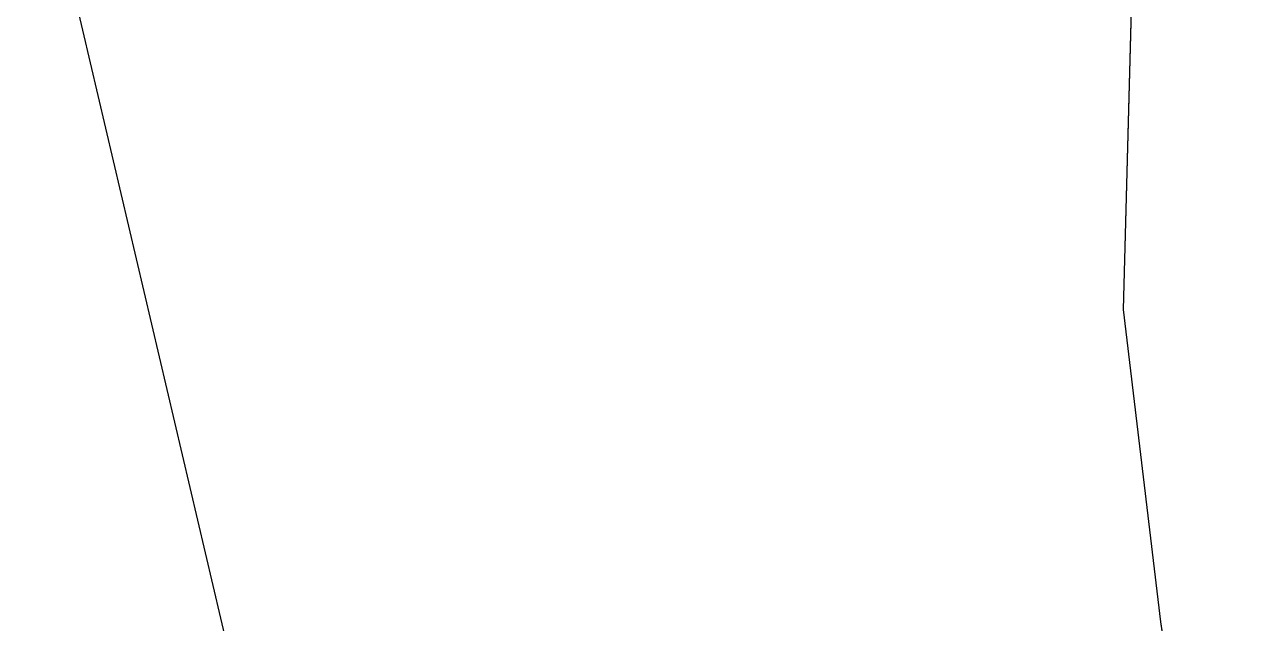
# Model space of a CAD drawing. Header units: millimetres. Extents: x 441061 to 442903, y 4515148 to 4515613.
# Drawn here: x 442317.42 to 442319.822, y 4515545.675 to 4515546.849 of the extents above; entities that cross this region are included whole.
import ezdxf

# ---------------------------------------------------------------- set-up
doc = ezdxf.new("R2010")
doc.units = ezdxf.units.MM
doc.linetypes.add('CONTINUA', pattern=[0])
doc.layers.add('01_piscinas', color=254, linetype='Continuous')

# ---------------------------------------------------------------- blocks, each defined once
blk = doc.blocks.new('A$C21391103')
at = {"layer": '01_piscinas'}
for p, q in [((190.065, 85.265), (190.309, 94.529)), ((173.247, 91.789), (178.065, 71.238)), ((190.648, 80.371), (190.065, 85.265)), ((191.27, 76.336), (190.648, 80.371))]:
    blk.add_line(p, q, dxfattribs=at)
blk.add_lwpolyline([(131.083, 49.607), (141.606, 55.414), (148.605, 59.287, -0.013397), (157.973, 64.262, -0.04126), (171.807, 69.634, -0.013987), (183.08, 72.375, -0.013983), (188.955, 73.24, -0.020078), (191.959, 73.475), (192.054, 73.493), (191.27, 76.336), (190.648, 80.371), (190.065, 85.265), (190.391, 97.621), (190.592, 111.697), (190.719, 117.761), (190.593, 117.776), (179.655, 118.382), (170.82, 118.92, 0.022373), (160.845, 119.262, 0.031319), (150.017, 118.468, 0.030707), (139.548, 116.431, -0.006248)], format="xyb", dxfattribs=at)

msp = doc.modelspace()

# ---------------------------------------------------------------- block references
at = {"layer": '01_piscinas', "color": 6, "linetype": 'CONTINUA', "xscale": 0.125, "yscale": 0.125, "zscale": 0.125}
msp.add_blockref('A$C21391103', (442295.8154, 4515535.6321), dxfattribs=at)

doc.saveas('drawing.dxf')
